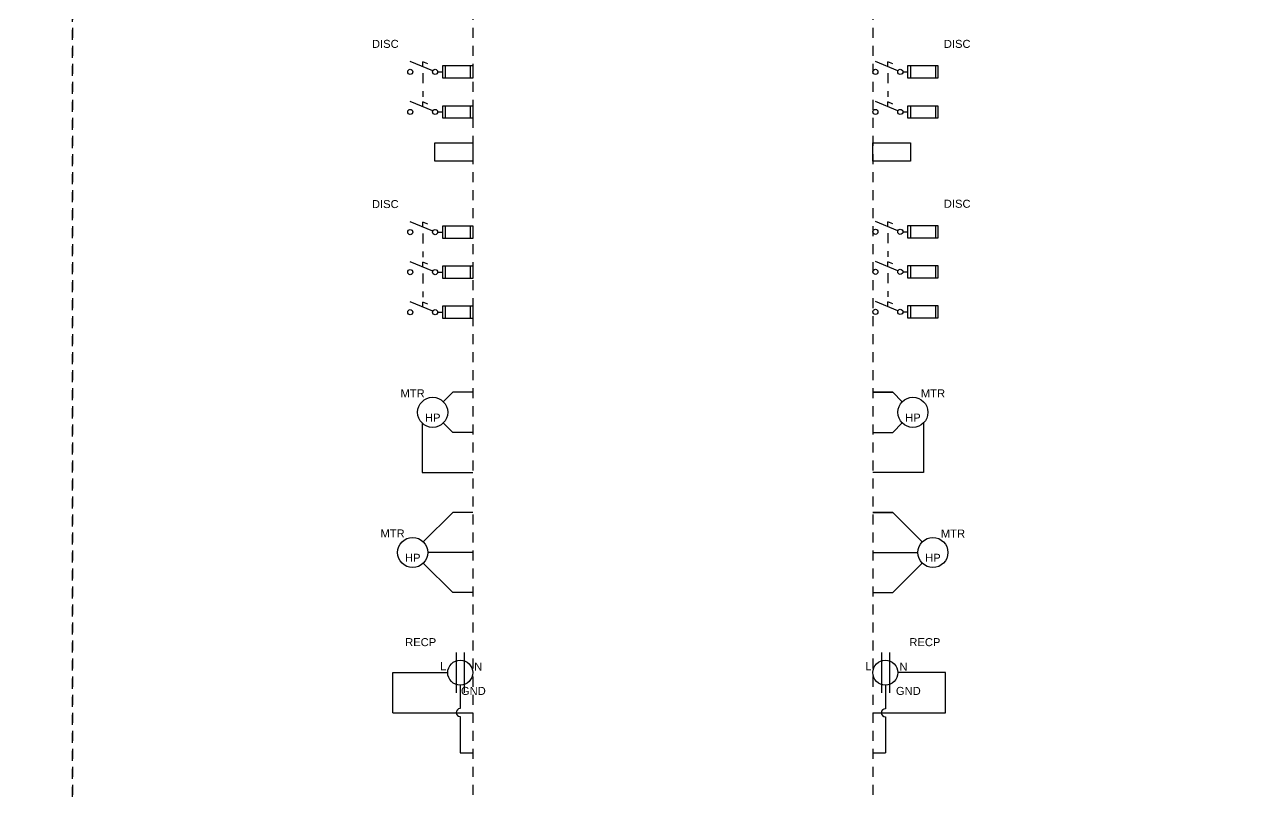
# Model space of a CAD drawing. Header units: inches. Extents: x 0 to 118, y -20 to 20.
# Drawn here: x 86.9 to 102.19, y -1.53 to 8.09 of the extents above; entities that cross this region are included whole.
import ezdxf
from ezdxf.enums import TextEntityAlignment as Align

# ---------------------------------------------------------------- set-up
doc = ezdxf.new("R2010")
doc.units = ezdxf.units.IN
doc.header["$MEASUREMENT"] = 0
doc.linetypes.add('HIDDEN2', pattern=[0.1875, 0.125, -0.0625])
for name, color, linetype in [('BORDER2', 220, 'HIDDEN2'), ('BREAKER CONNECT', 6, 'HIDDEN2'), ('SYMS', 7, 'Continuous'), ('WIRES', 7, 'Continuous')]:
    doc.layers.add(name, color=color, linetype=linetype)
doc.styles.add('INERCONNECT TABLES', font='arial.ttf', dxfattribs={"height": 0.1})
doc.styles.add('WD', font='arial.ttf', dxfattribs={"height": 1})

# ---------------------------------------------------------------- blocks, each defined once
blk = doc.blocks.new('DISC-DISC_Fuse-TB_Square_L')
for p, q in [((-0.499, 0.013), (-0.781, 0.13)), ((-0.562, 0.099), (-0.625, 0.125)), ((-0.625, 0.065), (-0.625, 0.125)), ((-0.438, 0), (-0.375, 0)), ((-0.375, 0.078), (0, 0.078)), ((-0.375, -0.078), (-0.375, 0.078)), ((-0.344, 0.078), (-0.344, -0.078)), ((-0.031, 0.078), (-0.031, -0.078)), ((0, 0.078), (0, -0.078)), ((0, -0.078), (-0.375, -0.078)), ((-0.499, -0.487), (-0.781, -0.37)), ((-0.562, -0.401), (-0.625, -0.375)), ((-0.625, -0.435), (-0.625, -0.375)), ((-0.375, -0.422), (0, -0.422)), ((-0.375, -0.578), (-0.375, -0.422)), ((-0.344, -0.422), (-0.344, -0.578)), ((-0.031, -0.422), (-0.031, -0.578)), ((0, -0.422), (0, -0.578)), ((-0.438, -0.5), (-0.375, -0.5)), ((0, -0.578), (-0.375, -0.578))]:
    blk.add_line(p, q)
blk.add_lwpolyline([(-0.472, -0.885), (0, -0.885), (0, -1.115), (-0.472, -1.115)], close=True)
for centre in [(-0.78, 0), (-0.47, 0), (-0.78, -0.5), (-0.47, -0.5)]:
    blk.add_circle(centre, 0.0322)
at = {"layer": 'BREAKER CONNECT'}
blk.add_line((-0.625, -0.016), (-0.625, -0.312), dxfattribs=at)
at = {"style": 'INERCONNECT TABLES', "flags": 8}
for tag, p in [('Tag1', (-0.925, 0.35)), ('Desc1', (-3.5, -0.1)), ('Tag2', (-0.925, -0.15)), ('Desc2', (-3.5, -0.25)), ('Desc3', (-3.5, -0.4))]:
    blk.add_attdef(tag, text='', height=0.1, dxfattribs=at).set_placement(p, align=Align.MIDDLE_RIGHT)
blk.add_attdef('DISC_Rating', text='', height=0.1, dxfattribs=at).set_placement((-0.625, 0.156), align=Align.CENTER)
at = {"style": 'WD', "flags": 9}
for tag, p, height in [('X2LINK', (-0.625, 0.156), 0.01), ('X4TERM01', (-0.812, 0), 0.0125), ('FAMILY', (-0.419, 0.131), 0.01), ('Contact', (-0.419, 0.044), 0.01), ('X1TERM02', (0, 0), 0.0125), ('X8LINK', (-0.625, -0.016), 0.01), ('X2LINK', (-0.625, -0.344), 0.01), ('X4TERM03', (-0.812, -0.5), 0.0125), ('X8LINK', (-0.625, -0.516), 0.01), ('X1TERM04', (0, -0.5), 0.0125), ('X2TERM01', (-0.236, -0.885), 0.0125), ('X4TERM04', (-0.472, -1), 0.0125), ('X1TERM03', (0, -1), 0.0125), ('X8TERM01', (-0.236, -1.115), 0.0125)]:
    blk.add_attdef(tag, p, '', height=height, dxfattribs=at)
at = {"linetype": 'Continuous', "style": 'INERCONNECT TABLES', "flags": 8}
for tag, p in [('OuterTerm1', (-0.895, 0)), ('OuterTerm2', (-0.875, -0.5)), ('Tag3', (-0.572, -0.835))]:
    blk.add_attdef(tag, text='', height=0.1, dxfattribs=at).set_placement(p, align=Align.MIDDLE_RIGHT)
at = {"style": 'INERCONNECT TABLES', "flags": 8}
for tag, p in [('P1_Rating_FU', (-0.188, 0)), ('P2_Rating_FU', (-0.188, -0.5))]:
    blk.add_attdef(tag, text='', height=0.1, dxfattribs=at).set_placement(p, align=Align.MIDDLE_CENTER)
at = {"linetype": 'Continuous', "style": 'WD', "flags": 9}
for tag, p in [('MFG', (-0.397, 0.089)), ('LOC', (-0.397, 0.077)), ('P/N', (-0.395, 0.108))]:
    blk.add_attdef(tag, text='', height=0.01, dxfattribs=at).set_placement(p, align=Align.CENTER)
blk.add_attdef('INST', (-0.411, 0.062), '', height=0.01, dxfattribs=at)
at = {"linetype": 'Continuous', "style": 'INERCONNECT TABLES', "flags": 8}
for tag, p in [('Term1', (0.06, -0.032)), ('Term2', (0.06, -0.532))]:
    blk.add_attdef(tag, text='', height=0.1, dxfattribs=at).set_placement(p, align=Align.TOP_LEFT)
blk.add_attdef('Term3', text='', height=0.1, dxfattribs=at).set_placement((-0.236, -1), align=Align.MIDDLE_CENTER)
blk = doc.blocks.new('DISC-DISC-DISC_Fuse_L')
for p, q in [((-0.499, 0.013), (-0.781, 0.13)), ((-0.625, 0.065), (-0.625, 0.125)), ((-0.562, 0.099), (-0.625, 0.125)), ((-0.438, 0), (-0.375, 0)), ((-0.375, -0.078), (-0.375, 0.078)), ((-0.375, 0.078), (0, 0.078)), ((-0.344, 0.078), (-0.344, -0.078)), ((-0.031, 0.078), (-0.031, -0.078)), ((0, 0.078), (0, -0.078)), ((0, -0.078), (-0.375, -0.078)), ((-0.499, -0.487), (-0.781, -0.37)), ((-0.625, -0.435), (-0.625, -0.375)), ((-0.562, -0.401), (-0.625, -0.375)), ((-0.375, -0.578), (-0.375, -0.422)), ((-0.375, -0.422), (0, -0.422)), ((-0.344, -0.422), (-0.344, -0.578)), ((-0.031, -0.422), (-0.031, -0.578)), ((0, -0.422), (0, -0.578)), ((-0.438, -0.5), (-0.375, -0.5)), ((0, -0.578), (-0.375, -0.578)), ((-0.499, -0.987), (-0.781, -0.87)), ((-0.625, -0.935), (-0.625, -0.875)), ((-0.562, -0.901), (-0.625, -0.875)), ((-0.438, -1), (-0.375, -1)), ((-0.375, -1.078), (-0.375, -0.922)), ((-0.375, -0.922), (0, -0.922)), ((-0.344, -0.922), (-0.344, -1.078)), ((-0.031, -0.922), (-0.031, -1.078)), ((0, -0.922), (0, -1.078)), ((0, -1.078), (-0.375, -1.078))]:
    blk.add_line(p, q)
for centre in [(-0.78, 0), (-0.47, 0), (-0.78, -0.5), (-0.47, -0.5), (-0.78, -1), (-0.47, -1)]:
    blk.add_circle(centre, 0.0322)
at = {"layer": 'BREAKER CONNECT'}
for p, q in [((-0.625, -0.016), (-0.625, -0.312)), ((-0.625, -0.516), (-0.625, -0.812))]:
    blk.add_line(p, q, dxfattribs=at)
at = {"style": 'INERCONNECT TABLES', "flags": 8}
for tag, p in [('Tag1', (-0.925, 0.35)), ('Tag2', (-0.925, -0.15)), ('Desc1', (-3.5, -0.35)), ('Desc2', (-3.5, -0.5)), ('Desc3', (-3.5, -0.65)), ('Tag3', (-0.925, -0.65))]:
    blk.add_attdef(tag, text='', height=0.1, dxfattribs=at).set_placement(p, align=Align.MIDDLE_RIGHT)
blk.add_attdef('Rating', text='', height=0.1, dxfattribs=at).set_placement((-0.625, 0.156), align=Align.CENTER)
at = {"style": 'WD', "flags": 9}
for tag, p, height in [('X2LINK', (-0.625, 0.156), 0.01), ('X4TERM01', (-0.812, 0), 0.0125), ('FAMILY', (-0.419, 0.131), 0.01), ('Contact', (-0.419, 0.044), 0.01), ('X1TERM02', (0, 0), 0.0125), ('X8LINK', (-0.625, -0.016), 0.01), ('X2LINK', (-0.625, -0.344), 0.01), ('X4TERM03', (-0.812, -0.5), 0.0125), ('X8LINK', (-0.625, -0.516), 0.01), ('X1TERM04', (0, -0.5), 0.0125), ('X4TERM05', (-0.812, -1), 0.0125), ('X8LINK', (-0.625, -1.016), 0.01), ('X1TERM06', (0, -1), 0.0125)]:
    blk.add_attdef(tag, p, '', height=height, dxfattribs=at)
at = {"linetype": 'Continuous', "style": 'INERCONNECT TABLES', "flags": 8}
for tag, p in [('OuterTerm1', (-0.875, 0)), ('OuterTerm2', (-0.875, -0.5)), ('OuterTerm3', (-0.875, -1))]:
    blk.add_attdef(tag, text='', height=0.1, dxfattribs=at).set_placement(p, align=Align.MIDDLE_RIGHT)
at = {"style": 'INERCONNECT TABLES', "flags": 8}
for tag, p in [('P1_Rating_FU', (-0.188, 0)), ('P2_Rating_FU', (-0.188, -0.5)), ('P3_Rating_FU', (-0.188, -1))]:
    blk.add_attdef(tag, text='', height=0.1, dxfattribs=at).set_placement(p, align=Align.MIDDLE)
at = {"linetype": 'Continuous', "style": 'WD', "flags": 9}
for tag, p in [('MFG', (-0.397, 0.089)), ('LOC', (-0.398, 0.076)), ('P/N', (-0.395, 0.108))]:
    blk.add_attdef(tag, text='', height=0.01, dxfattribs=at).set_placement(p, align=Align.CENTER)
blk.add_attdef('INST', (-0.412, 0.061), '', height=0.01, dxfattribs=at)
at = {"linetype": 'Continuous', "style": 'INERCONNECT TABLES', "flags": 8}
for tag, p in [('Term1', (0.062, -0.031)), ('Term2', (0.062, -0.531)), ('Term3', (0.062, -1.031))]:
    blk.add_attdef(tag, text='', height=0.1, dxfattribs=at).set_placement(p, align=Align.TOP_LEFT)
blk = doc.blocks.new('MTR_1PH_L')
blk.add_circle((-0.5, -0.25), 0.188)
at = {"layer": 'WIRES'}
for p, q in [((-0.367, -0.117), (-0.25, 0)), ((0, 0), (-0.25, 0)), ((-0.633, -0.383), (-0.633, -1)), ((-0.25, -0.5), (-0.367, -0.383)), ((0, -0.5), (-0.25, -0.5)), ((-0.633, -1), (0, -1))]:
    blk.add_line(p, q, dxfattribs=at)
at = {"style": 'INERCONNECT TABLES', "flags": 8}
for tag, p in [('Tag1', (-0.6, -0.013)), ('Desc1', (-3.5, -0.35)), ('Desc2', (-3.5, -0.5)), ('Desc3', (-3.5, -0.65))]:
    blk.add_attdef(tag, text='', height=0.1, dxfattribs=at).set_placement(p, align=Align.MIDDLE_RIGHT)
at = {"style": 'WD', "flags": 9}
for tag, p in [('X1TERM04', (0, 0)), ('X1TERM01', (-0.367, -0.117)), ('X8TERM03', (-0.633, -0.383)), ('X1TERM02', (-0.367, -0.383)), ('X1TERM05', (0, -0.5)), ('X1TERM06', (0, -1))]:
    blk.add_attdef(tag, p, '', height=0.0125, dxfattribs=at)
for tag, height, style, flags, p in [('Rating2', 0.1, 'INERCONNECT TABLES', 8, (-1.1, -0.25)), ('Rating1', 0.1, 'INERCONNECT TABLES', 8, (-0.5, -0.25)), ('FAMILY', 0.01, 'WD', 9, (-0.488, -0.079))]:
    blk.add_attdef(tag, text='', height=height, dxfattribs=dict(style=style, flags=flags)).set_placement(p, align=Align.CENTER)
at = {"linetype": 'Continuous', "style": 'WD', "flags": 9}
for tag, p in [('MFG', (-0.5, -0.11)), ('P/N', (-0.5, -0.091))]:
    blk.add_attdef(tag, text='', height=0.01, dxfattribs=at).set_placement(p, align=Align.MIDDLE)
blk.add_attdef('LOC', text='', height=0.01, dxfattribs=at).set_placement((-0.501, -0.128), align=Align.CENTER)
blk.add_attdef('INST', (-0.514, -0.142), '', height=0.01, dxfattribs=at)
at = {"linetype": 'Continuous', "style": 'INERCONNECT TABLES', "flags": 8}
for tag, p in [('Term1', (-0.25, -0.05)), ('Term2', (-0.25, -0.55)), ('Term3', (-0.25, -0.85))]:
    blk.add_attdef(tag, text='', height=0.1, dxfattribs=at).set_placement(p, align=Align.TOP_LEFT)
at = {"style": 'INERCONNECT TABLES', "flags": 8}
for tag, p in [('Unit2', (-1.099, -0.266)), ('Unit1', (-0.499, -0.266))]:
    blk.add_attdef(tag, text='', height=0.1, dxfattribs=at).set_placement(p, align=Align.TOP_CENTER)
blk = doc.blocks.new('MTR_1PH_R')
blk.add_line((0.25, 0), (0, 0))
blk.add_circle((0.5, -0.25), 0.188)
at = {"layer": 'WIRES'}
for p, q in [((0, 0), (0.25, 0)), ((0.367, -0.117), (0.25, 0)), ((0.25, -0.5), (0.367, -0.383)), ((0.633, -0.383), (0.633, -1)), ((0, -0.5), (0.25, -0.5)), ((0.633, -1), (0, -1))]:
    blk.add_line(p, q, dxfattribs=at)
at = {"style": 'WD', "flags": 9}
for tag, p in [('X4TERM04', (0, 0)), ('X4TERM05', (-0.002, -0.5)), ('X4TERM06', (-0.002, -1))]:
    blk.add_attdef(tag, text='', height=0.0125, dxfattribs=at).set_placement(p, align=Align.RIGHT)
at = {"style": 'INERCONNECT TABLES', "flags": 8}
for tag, p in [('Tag1', (0.6, -0.013)), ('Desc1', (3.5, -0.344)), ('Desc2', (3.5, -0.5)), ('Desc3', (3.5, -0.656))]:
    blk.add_attdef(tag, text='', height=0.1, dxfattribs=at).set_placement(p, align=Align.MIDDLE_LEFT)
at = {"linetype": 'Continuous', "style": 'INERCONNECT TABLES', "flags": 8}
for tag, p in [('Term1', (0.25, -0.05)), ('Term2', (0.25, -0.55)), ('Term3', (0.25, -0.85))]:
    blk.add_attdef(tag, text='', height=0.1, dxfattribs=at).set_placement(p, align=Align.TOP_RIGHT)
for tag, height, style, flags, p in [('Rating1', 0.1, 'INERCONNECT TABLES', 8, (0.5, -0.25)), ('FAMILY', 0.01, 'WD', 9, (0.495, -0.08)), ('Rating2', 0.1, 'INERCONNECT TABLES', 8, (1.1, -0.25))]:
    blk.add_attdef(tag, text='', height=height, dxfattribs=dict(style=style, flags=flags)).set_placement(p, align=Align.CENTER)
at = {"style": 'WD', "flags": 9}
for tag, p in [('X4TERM01', (0.367, -0.117)), ('X4TERM02', (0.367, -0.383)), ('X8TERM03', (0.633, -0.383))]:
    blk.add_attdef(tag, p, '', height=0.0125, dxfattribs=at)
at = {"linetype": 'Continuous', "style": 'WD', "flags": 9}
for tag, p in [('MFG', (0.5, -0.11)), ('P/N', (0.5, -0.091))]:
    blk.add_attdef(tag, text='', height=0.01, dxfattribs=at).set_placement(p, align=Align.MIDDLE)
blk.add_attdef('LOC', text='', height=0.01, dxfattribs=at).set_placement((0.5, -0.125), align=Align.CENTER)
blk.add_attdef('INST', (0.485, -0.139), '', height=0.01, dxfattribs=at)
at = {"style": 'INERCONNECT TABLES', "flags": 8}
for tag, p in [('Unit1', (0.501, -0.266)), ('Unit2', (1.101, -0.266))]:
    blk.add_attdef(tag, text='', height=0.1, dxfattribs=at).set_placement(p, align=Align.TOP_CENTER)
blk = doc.blocks.new('MTR_3PH_NoGND_L')
blk.add_circle((-0.75, -0.5), 0.188)
at = {"layer": 'WIRES'}
for p, q in [((-0.617, -0.367), (-0.25, 0)), ((0, 0), (-0.25, 0)), ((0, -0.5), (-0.562, -0.5)), ((-0.25, -1), (-0.618, -0.632)), ((0, -1), (-0.25, -1))]:
    blk.add_line(p, q, dxfattribs=at)
at = {"style": 'WD', "flags": 9}
for tag, p in [('X1TERM05', (0, 0)), ('X0TERM01', (-0.617, -0.367)), ('X1TERM02', (-0.562, -0.5)), ('X1TERM06', (0, -0.5)), ('X8TERM04', (-0.883, -0.632)), ('X0TERM03', (-0.618, -0.632)), ('X1TERM07', (0, -1))]:
    blk.add_attdef(tag, p, '', height=0.0125, dxfattribs=at)
at = {"style": 'INERCONNECT TABLES', "flags": 8}
for tag, p in [('Term1', (-0.25, -0.05)), ('Term2', (-0.25, -0.4))]:
    blk.add_attdef(tag, text='', height=0.1, dxfattribs=at).set_placement(p, align=Align.TOP_LEFT)
for tag, p in [('Tag1', (-0.85, -0.262)), ('Desc1', (-3.5, -0.6)), ('Desc2', (-3.5, -0.75)), ('Desc3', (-3.5, -0.9))]:
    blk.add_attdef(tag, text='', height=0.1, dxfattribs=at).set_placement(p, align=Align.MIDDLE_RIGHT)
for tag, height, style, flags, p in [('Rating2', 0.1, 'INERCONNECT TABLES', 8, (-1.349, -0.5)), ('Rating1', 0.1, 'INERCONNECT TABLES', 8, (-0.75, -0.5)), ('FAMILY', 0.01, 'WD', 9, (-0.724, -0.33))]:
    blk.add_attdef(tag, text='', height=height, dxfattribs=dict(style=style, flags=flags)).set_placement(p, align=Align.CENTER)
at = {"linetype": 'Continuous', "style": 'WD', "flags": 9}
for tag, p in [('MFG', (-0.75, -0.36)), ('P/N', (-0.75, -0.341))]:
    blk.add_attdef(tag, text='', height=0.01, dxfattribs=at).set_placement(p, align=Align.MIDDLE)
blk.add_attdef('INST', (-0.75, -0.4), '', height=0.01, dxfattribs=at)
blk.add_attdef('LOC', text='', height=0.01, dxfattribs=at).set_placement((-0.721, -0.375), align=Align.CENTER)
at = {"style": 'INERCONNECT TABLES', "flags": 8}
for tag, p in [('Unit2', (-1.347, -0.516)), ('Unit1', (-0.749, -0.516))]:
    blk.add_attdef(tag, text='', height=0.1, dxfattribs=at).set_placement(p, align=Align.TOP_CENTER)
blk.add_attdef('Term3', text='', height=0.1, dxfattribs=at).set_placement((-0.25, -0.98), align=Align.BOTTOM_LEFT)
blk = doc.blocks.new('MTR_3PH_NoGND_R')
blk.add_line((0.25, 0), (0, 0))
blk.add_circle((0.75, -0.5), 0.188)
at = {"layer": 'WIRES'}
for p, q in [((0, 0), (0.25, 0)), ((0.617, -0.367), (0.25, 0)), ((0, -0.5), (0.563, -0.5)), ((0.25, -1), (0.618, -0.632)), ((0, -1), (0.25, -1))]:
    blk.add_line(p, q, dxfattribs=at)
at = {"style": 'WD', "flags": 9}
for tag, p in [('X4TERM05', (0, 0)), ('X4TERM06', (0, -0.5)), ('X4TERM07', (0, -1))]:
    blk.add_attdef(tag, text='', height=0.0125, dxfattribs=at).set_placement(p, align=Align.RIGHT)
at = {"style": 'INERCONNECT TABLES', "flags": 8}
for tag, p in [('Term1', (0.25, -0.05)), ('Term2', (0.25, -0.4))]:
    blk.add_attdef(tag, text='', height=0.1, dxfattribs=at).set_placement(p, align=Align.TOP_RIGHT)
for tag, p in [('Tag1', (0.85, -0.263)), ('Desc1', (3.5, -0.6)), ('Desc2', (3.5, -0.75)), ('Desc3', (3.5, -0.9))]:
    blk.add_attdef(tag, text='', height=0.1, dxfattribs=at).set_placement(p, align=Align.MIDDLE_LEFT)
for tag, height, style, flags, p in [('Rating1', 0.1, 'INERCONNECT TABLES', 8, (0.75, -0.5)), ('FAMILY', 0.01, 'WD', 9, (0.745, -0.33)), ('Rating2', 0.1, 'INERCONNECT TABLES', 8, (1.35, -0.5))]:
    blk.add_attdef(tag, text='', height=height, dxfattribs=dict(style=style, flags=flags)).set_placement(p, align=Align.CENTER)
at = {"style": 'WD', "flags": 9}
for tag, p in [('X0TERM01', (0.617, -0.367)), ('X4TERM02', (0.563, -0.5)), ('X0TERM03', (0.618, -0.632)), ('X0TERM04', (0.883, -0.632))]:
    blk.add_attdef(tag, p, '', height=0.0125, dxfattribs=at)
at = {"linetype": 'Continuous', "style": 'WD', "flags": 9}
for tag, p in [('MFG', (0.75, -0.36)), ('P/N', (0.75, -0.341))]:
    blk.add_attdef(tag, text='', height=0.01, dxfattribs=at).set_placement(p, align=Align.MIDDLE)
blk.add_attdef('LOC', text='', height=0.01, dxfattribs=at).set_placement((0.75, -0.375), align=Align.CENTER)
blk.add_attdef('INST', (0.736, -0.391), '', height=0.01, dxfattribs=at)
at = {"style": 'INERCONNECT TABLES', "flags": 8}
for tag, p in [('Unit1', (0.751, -0.516)), ('Unit2', (1.351, -0.516))]:
    blk.add_attdef(tag, text='', height=0.1, dxfattribs=at).set_placement(p, align=Align.TOP_CENTER)
blk.add_attdef('Term3', text='', height=0.1, dxfattribs=at).set_placement((0.25, -0.95), align=Align.BOTTOM_RIGHT)
blk = doc.blocks.new('RECP_Duplex_L')
for p, q in [((-0.206, 0.25), (-0.206, -0.25)), ((-0.106, 0.25), (-0.106, -0.25)), ((0, -1), (0, -1.004))]:
    blk.add_line(p, q)
at = {"layer": 'SYMS'}
blk.add_circle((-0.156, 0), 0.156, dxfattribs=at)
at = {"layer": 'WIRES'}
for p, q in [((-0.996, 0), (-0.312, 0)), ((-0.996, -0.5), (-0.996, 0)), ((-0.156, -0.156), (-0.156, -0.449)), ((-0.996, -0.5), (0, -0.5)), ((-0.156, -0.549), (-0.156, -0.999)), ((-0.156, -1), (0, -1))]:
    blk.add_line(p, q, dxfattribs=at)
blk.add_arc((-0.156, -0.499), 0.05, 90, 270, dxfattribs=at)
at = {"style": 'INERCONNECT TABLES', "flags": 8}
for tag, p in [('Tag1', (-0.456, 0.381)), ('Desc1', (-3.5, 0)), ('Desc2', (-3.5, -0.15)), ('Desc3', (-3.5, -0.3))]:
    blk.add_attdef(tag, text='', height=0.1, dxfattribs=at).set_placement(p, align=Align.MIDDLE_RIGHT)
blk.add_attdef('Rating', text='', height=0.1, dxfattribs=at).set_placement((-0.156, 0.3), align=Align.CENTER)
at = {"linetype": 'Continuous', "style": 'INERCONNECT TABLES', "flags": 8}
blk.add_attdef('Term2', text='', height=0.1, dxfattribs=at).set_placement((-0.33, 0.131), align=Align.TOP_RIGHT)
at = {"style": 'WD', "flags": 9}
for tag, p, height in [('X4TERM01', (-0.312, 0), 0.0125), ('FAMILY', (-0.207, 0.123), 0.01), ('INST', (-0.19, 0.05), 0.01), ('X1TERM02', (0, 0), 0.0125), ('X8TERM03', (-0.156, -0.156), 0.0125)]:
    blk.add_attdef(tag, p, '', height=height, dxfattribs=at)
at = {"linetype": 'Continuous', "style": 'WD', "flags": 9}
for tag, p in [('MFG', (-0.178, 0.089)), ('LOC', (-0.177, 0.108)), ('P/N', (-0.176, 0.071))]:
    blk.add_attdef(tag, text='', height=0.01, dxfattribs=at).set_placement(p, align=Align.CENTER)
at = {"linetype": 'Continuous', "style": 'INERCONNECT TABLES', "flags": 8}
for tag, p in [('Term1', (0.019, 0.124)), ('Term3', (-0.147, -0.178))]:
    blk.add_attdef(tag, text='', height=0.1, dxfattribs=at).set_placement(p, align=Align.TOP_LEFT)
blk = doc.blocks.new('RECP_Duplex_R')
for p, q in [((0.106, 0.25), (0.106, -0.25)), ((0.206, 0.25), (0.206, -0.25))]:
    blk.add_line(p, q)
at = {"layer": 'SYMS'}
blk.add_circle((0.156, 0), 0.156, dxfattribs=at)
at = {"layer": 'WIRES'}
for p, q in [((0.906, 0), (0.312, 0)), ((0.906, -0.5), (0.906, 0)), ((0.156, -0.156), (0.156, -0.45)), ((0, -0.5), (0.906, -0.5)), ((0.156, -0.55), (0.156, -1)), ((0, -1), (0.156, -1))]:
    blk.add_line(p, q, dxfattribs=at)
blk.add_arc((0.156, -0.5), 0.05, 90, 270, dxfattribs=at)
at = {"style": 'INERCONNECT TABLES', "flags": 8}
blk.add_attdef('Rating', text='', height=0.1, dxfattribs=at).set_placement((0.156, 0.3), align=Align.CENTER)
for tag, p in [('Tag1', (0.456, 0.381)), ('Desc1', (3.5, -0.35)), ('Desc2', (3.5, -0.5)), ('Desc3', (3.5, -0.65))]:
    blk.add_attdef(tag, text='', height=0.1, dxfattribs=at).set_placement(p, align=Align.MIDDLE_LEFT)
at = {"linetype": 'Continuous', "style": 'INERCONNECT TABLES', "flags": 8}
blk.add_attdef('Term1', text='', height=0.1, dxfattribs=at).set_placement((-0.017, 0.131), align=Align.TOP_RIGHT)
at = {"style": 'WD', "flags": 9}
for tag, p, height in [('X4TERM01', (0, 0), 0.0125), ('FAMILY', (0.106, 0.123), 0.01), ('X1TERM02', (0.312, 0), 0.0125), ('X8TERM03', (0.156, -0.156), 0.0125)]:
    blk.add_attdef(tag, p, '', height=height, dxfattribs=at)
at = {"linetype": 'Continuous', "style": 'WD', "flags": 9}
for tag, p in [('MFG', (0.134, 0.089)), ('LOC', (0.136, 0.108)), ('P/N', (0.136, 0.071))]:
    blk.add_attdef(tag, text='', height=0.01, dxfattribs=at).set_placement(p, align=Align.CENTER)
blk.add_attdef('INST', (0.123, 0.053), '', height=0.01, dxfattribs=at)
at = {"linetype": 'Continuous', "style": 'INERCONNECT TABLES', "flags": 8}
for tag, p in [('Term2', (0.332, 0.124)), ('Term3', (0.288, -0.178))]:
    blk.add_attdef(tag, text='', height=0.1, dxfattribs=at).set_placement(p, align=Align.TOP_LEFT)
blk = doc.blocks.new('DISC-DISC_Fuse-TB_Square_R')
for p, q in [((0.313, 0.013), (0.032, 0.13)), ((0.188, 0.065), (0.188, 0.125)), ((0.25, 0.099), (0.188, 0.125)), ((0.375, 0), (0.438, 0)), ((0.438, -0.078), (0.438, 0.078)), ((0.438, 0.078), (0.812, 0.078)), ((0.469, 0.078), (0.469, -0.078)), ((0.781, 0.078), (0.781, -0.078)), ((0.812, 0.078), (0.812, -0.078)), ((0.812, -0.078), (0.438, -0.078)), ((0.313, -0.487), (0.032, -0.37)), ((0.188, -0.435), (0.188, -0.375)), ((0.25, -0.401), (0.188, -0.375)), ((0.438, -0.578), (0.438, -0.422)), ((0.438, -0.422), (0.812, -0.422)), ((0.469, -0.422), (0.469, -0.578)), ((0.781, -0.422), (0.781, -0.578)), ((0.812, -0.422), (0.812, -0.578)), ((0.375, -0.5), (0.438, -0.5)), ((0.812, -0.578), (0.438, -0.578))]:
    blk.add_line(p, q)
blk.add_lwpolyline([(0, -0.884), (0.472, -0.884), (0.472, -1.115), (0, -1.115)], close=True)
for centre in [(0.032, 0), (0.343, 0), (0.032, -0.5), (0.343, -0.5)]:
    blk.add_circle(centre, 0.0322)
at = {"layer": 'BREAKER CONNECT'}
blk.add_line((0.188, -0.016), (0.188, -0.312), dxfattribs=at)
at = {"style": 'INERCONNECT TABLES', "flags": 8}
for tag, p in [('Tag1', (0.887, 0.35)), ('Tag2', (0.887, -0.15)), ('Desc1', (3.5, -0.1)), ('Desc2', (3.5, -0.25)), ('Desc3', (3.5, -0.4))]:
    blk.add_attdef(tag, text='', height=0.1, dxfattribs=at).set_placement(p, align=Align.MIDDLE_LEFT)
at = {"style": 'INERCONNECT TABLES'}
blk.add_attdef('DISC_Rating', text='', height=0.1, dxfattribs=at).set_placement((0.188, 0.156), align=Align.CENTER)
at = {"style": 'WD', "flags": 9}
for tag, p, height in [('X2LINK', (0.188, 0.156), 0.01), ('X4TERM01', (0, 0), 0.0125), ('Contact', (0.394, 0.04), 0.01), ('FAMILY', (0.394, 0.131), 0.01), ('X1TERM02', (0.812, 0), 0.0125), ('X8LINK', (0.188, -0.016), 0.01), ('X2LINK', (0.188, -0.344), 0.01), ('X4TERM03', (0, -0.5), 0.0125), ('X8LINK', (0.188, -0.516), 0.01), ('X1TERM04', (0.812, -0.5), 0.0125), ('X2TERM01', (0.236, -0.884), 0.0125), ('X4TERM01', (0, -1), 0.0125), ('X1TERM01', (0.472, -1), 0.0125), ('X8TERM01', (0.236, -1.115), 0.0125)]:
    blk.add_attdef(tag, p, '', height=height, dxfattribs=at)
at = {"style": 'INERCONNECT TABLES', "flags": 8}
for tag, p in [('P1_Rating_FU', (0.625, 0)), ('P2_Rating_FU', (0.625, -0.5))]:
    blk.add_attdef(tag, text='', height=0.1, dxfattribs=at).set_placement(p, align=Align.MIDDLE)
at = {"linetype": 'Continuous', "style": 'WD', "flags": 9}
for tag, p in [('MFG', (0.415, 0.089)), ('LOC', (0.415, 0.077)), ('P/N', (0.417, 0.108))]:
    blk.add_attdef(tag, text='', height=0.01, dxfattribs=at).set_placement(p, align=Align.CENTER)
blk.add_attdef('INST', (0.402, 0.058), '', height=0.01, dxfattribs=at)
at = {"linetype": 'Continuous', "style": 'INERCONNECT TABLES', "flags": 8}
for tag, p in [('OuterTerm1', (0.873, 0)), ('OuterTerm2', (0.873, -0.5)), ('Tag3', (0.572, -0.834))]:
    blk.add_attdef(tag, text='', height=0.1, dxfattribs=at).set_placement(p, align=Align.MIDDLE_LEFT)
for tag, p in [('Term1', (-0.062, -0.031)), ('Term2', (-0.062, -0.531))]:
    blk.add_attdef(tag, text='', height=0.1, dxfattribs=at).set_placement(p, align=Align.TOP_RIGHT)
blk.add_attdef('Term3', text='', height=0.1, dxfattribs=at).set_placement((0.236, -1), align=Align.MIDDLE_CENTER)
blk = doc.blocks.new('DISC-DISC-DISC_Fuse_R')
for p, q in [((0.313, 0.013), (0.032, 0.13)), ((0.25, 0.099), (0.188, 0.125)), ((0.188, 0.065), (0.188, 0.125)), ((0.375, 0), (0.438, 0)), ((0.438, 0.078), (0.812, 0.078)), ((0.438, -0.078), (0.438, 0.078)), ((0.469, 0.078), (0.469, -0.078)), ((0.781, 0.078), (0.781, -0.078)), ((0.812, 0.078), (0.812, -0.078)), ((0.812, -0.078), (0.438, -0.078)), ((0.313, -0.487), (0.032, -0.37)), ((0.25, -0.401), (0.188, -0.375)), ((0.188, -0.435), (0.188, -0.375)), ((0.438, -0.422), (0.812, -0.422)), ((0.438, -0.578), (0.438, -0.422)), ((0.469, -0.422), (0.469, -0.578)), ((0.781, -0.422), (0.781, -0.578)), ((0.812, -0.422), (0.812, -0.578)), ((0.375, -0.5), (0.438, -0.5)), ((0.812, -0.578), (0.438, -0.578)), ((0.313, -0.987), (0.032, -0.87)), ((0.25, -0.901), (0.188, -0.875)), ((0.188, -0.935), (0.188, -0.875)), ((0.375, -1), (0.438, -1)), ((0.438, -0.922), (0.812, -0.922)), ((0.438, -1.078), (0.438, -0.922)), ((0.469, -0.922), (0.469, -1.078)), ((0.781, -0.922), (0.781, -1.078)), ((0.812, -0.922), (0.812, -1.078)), ((0.812, -1.078), (0.438, -1.078))]:
    blk.add_line(p, q)
for centre in [(0.032, 0), (0.343, 0), (0.032, -0.5), (0.343, -0.5), (0.032, -1), (0.343, -1)]:
    blk.add_circle(centre, 0.0322)
at = {"layer": 'BREAKER CONNECT'}
for p, q in [((0.188, -0.016), (0.188, -0.312)), ((0.188, -0.516), (0.188, -0.812))]:
    blk.add_line(p, q, dxfattribs=at)
at = {"style": 'INERCONNECT TABLES', "flags": 8}
for tag, p in [('Tag1', (0.887, 0.35)), ('Tag2', (0.887, -0.15)), ('Desc1', (3.5, -0.35)), ('Desc2', (3.5, -0.5)), ('Tag3', (0.887, -0.65)), ('Desc3', (3.5, -0.65))]:
    blk.add_attdef(tag, text='', height=0.1, dxfattribs=at).set_placement(p, align=Align.MIDDLE_LEFT)
blk.add_attdef('Rating', text='', height=0.1, dxfattribs=at).set_placement((0.188, 0.156), align=Align.CENTER)
at = {"style": 'WD', "flags": 9}
for tag, p, height in [('X2LINK', (0.188, 0.156), 0.01), ('X4TERM01', (0, 0), 0.0125), ('Contact', (0.394, 0.044), 0.01), ('FAMILY', (0.394, 0.131), 0.01), ('X1TERM02', (0.812, 0), 0.0125), ('X8LINK', (0.188, -0.016), 0.01), ('X2LINK', (0.188, -0.344), 0.01), ('X4TERM03', (0, -0.5), 0.0125), ('X8LINK', (0.188, -0.516), 0.01), ('X1TERM04', (0.812, -0.5), 0.0125), ('X4TERM05', (0, -1), 0.0125), ('X8LINK', (0.188, -1.016), 0.01), ('X1TERM06', (0.812, -1), 0.0125)]:
    blk.add_attdef(tag, p, '', height=height, dxfattribs=at)
at = {"style": 'INERCONNECT TABLES', "flags": 8}
for tag, p in [('P1_Rating_FU', (0.625, 0)), ('P2_Rating_FU', (0.625, -0.5)), ('P3_Rating_FU', (0.625, -1))]:
    blk.add_attdef(tag, text='', height=0.1, dxfattribs=at).set_placement(p, align=Align.MIDDLE)
at = {"linetype": 'Continuous', "style": 'WD', "flags": 9}
for tag, p in [('MFG', (0.415, 0.089)), ('LOC', (0.414, 0.076)), ('P/N', (0.417, 0.108))]:
    blk.add_attdef(tag, text='', height=0.01, dxfattribs=at).set_placement(p, align=Align.CENTER)
blk.add_attdef('INST', (0.4, 0.06), '', height=0.01, dxfattribs=at)
at = {"linetype": 'Continuous', "style": 'INERCONNECT TABLES', "flags": 8}
for tag, p in [('OuterTerm1', (0.873, 0)), ('OuterTerm2', (0.873, -0.5)), ('OuterTerm3', (0.873, -1))]:
    blk.add_attdef(tag, text='', height=0.1, dxfattribs=at).set_placement(p, align=Align.MIDDLE_LEFT)
for tag, p in [('Term1', (-0.062, -0.031)), ('Term2', (-0.062, -0.531)), ('Term3', (-0.062, -1.031))]:
    blk.add_attdef(tag, text='', height=0.1, dxfattribs=at).set_placement(p, align=Align.TOP_RIGHT)

msp = doc.modelspace()

# ---------------------------------------------------------------- linework, layer by layer
at = {"layer": 'BORDER2'}
for p, q in [((92.5, 17.5), (92.5, -15.05)), ((97.5, 17.5), (97.5, -15.05))]:
    msp.add_line(p, q, dxfattribs=at)
msp.add_lwpolyline([(72.5, 17.5), (87.5, 17.5), (87.5, -20.375), (72.5, -20.325), (72.5, 17.5)], dxfattribs=at)
msp.add_lwpolyline([(87.5, 17.5), (102.5, 17.5), (102.5, -15.05), (87.5, -15.05)], close=True, dxfattribs=at)

# ---------------------------------------------------------------- block references
for name, p, values in [('DISC-DISC_Fuse-TB_Square_L', (92.5, 7.5), {'Tag1': 'DISC'}), ('DISC-DISC_Fuse-TB_Square_R', (97.5, 7.5), {'Tag1': 'DISC'}), ('DISC-DISC-DISC_Fuse_L', (92.5, 5.5), {'Tag1': 'DISC'}), ('DISC-DISC-DISC_Fuse_R', (97.5, 5.504), {'Tag1': 'DISC'}), ('MTR_1PH_L', (92.5, 3.5), {'Tag1': 'MTR', 'Unit1': 'HP'}), ('MTR_1PH_R', (97.5, 3.5), {'Tag1': 'MTR', 'Unit1': 'HP'}), ('MTR_3PH_NoGND_L', (92.5, 2), {'Tag1': 'MTR', 'Unit1': 'HP'}), ('MTR_3PH_NoGND_R', (97.5, 2), {'Tag1': 'MTR', 'Unit1': 'HP'}), ('RECP_Duplex_L', (92.5, 0), {'Tag1': 'RECP', 'Term1': 'N', 'Term2': 'L', 'Term3': 'GND'}), ('RECP_Duplex_R', (97.5, 0), {'Tag1': 'RECP', 'Term1': 'L', 'Term2': 'N', 'Term3': 'GND'})]:
    msp.add_blockref(name, p).add_auto_attribs(values)

doc.saveas('drawing.dxf')
